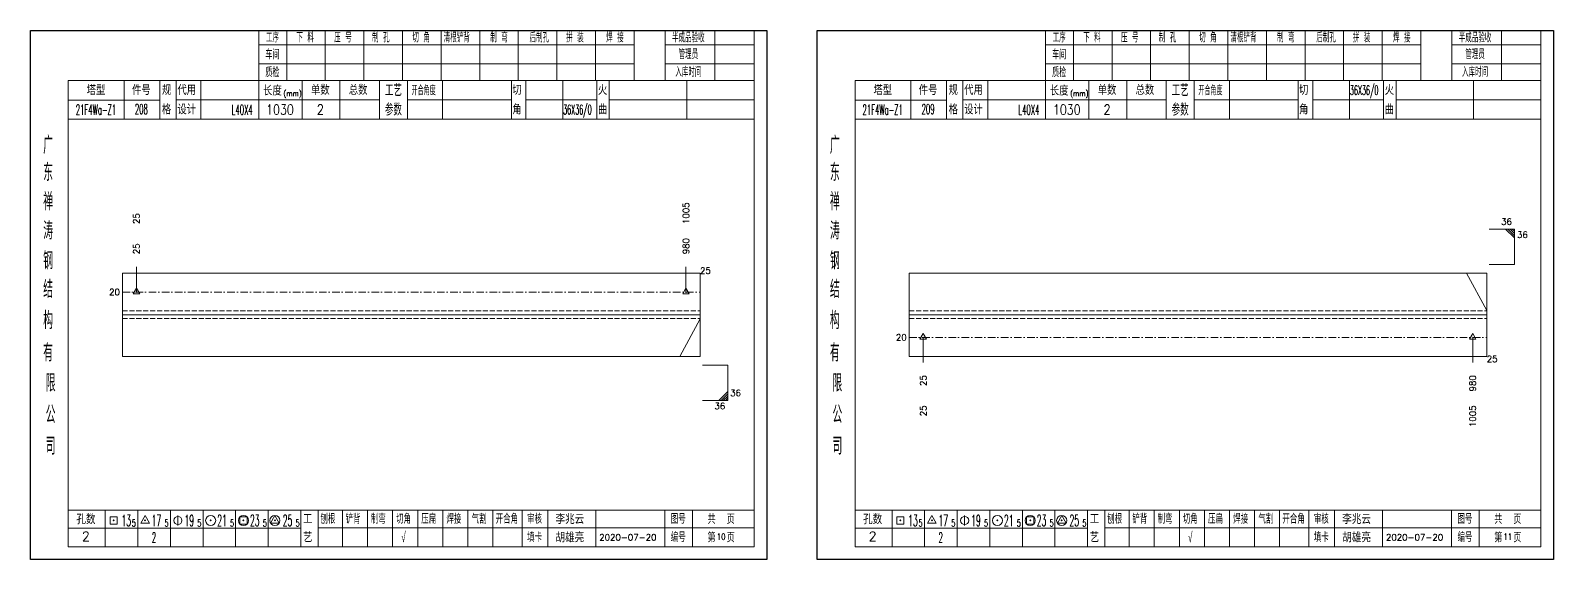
# Model space of a CAD drawing. Extents: x 1310 to 15542, y -76 to 8381.
# Drawn here: x 4326 to 4930, y 5084 to 5294 of the extents above; entities that cross this region are included whole.
import ezdxf
from ezdxf.enums import TextEntityAlignment as Align

# ---------------------------------------------------------------- set-up
doc = ezdxf.new("R2010")
doc.units = 0
doc.header["$MEASUREMENT"] = 0
doc.linetypes.add('一点画线', pattern=[5.2, 3, -1, 0.2, -1])
doc.linetypes.add('虚线', pattern=[2.75, 2, -0.75])
doc.layers.get('0').update_dxf_attribs({"linetype": 'CONTINUOUS', "lineweight": 25})
for name, color, linetype, lineweight in [('1', 7, 'CONTINUOUS', 25), ('4', 7, 'CONTINUOUS', 25), ('5', 7, 'CONTINUOUS', 25)]:
    doc.layers.add(name, color=color, linetype=linetype, lineweight=lineweight)
doc.styles.get("Standard").update_dxf_attribs({"font": 'simplex.shx', "width": 0.7, "height": 3, "bigfont": 'gbhzfs.shx'})

# ---------------------------------------------------------------- blocks, each defined once
blk = doc.blocks.new('孔17.5')
at = {"layer": '5', "color": 7, "linetype": 'Continuous', "lineweight": 13}
for p, q in [((0, 1), (-0.866, -0.5)), ((-0.1, -0.1), (0.1, 0.1)), ((0.1, -0.1), (-0.1, 0.1)), ((0.866, -0.5), (0, 1)), ((-0.866, -0.5), (0.866, -0.5))]:
    blk.add_line(p, q, dxfattribs=at)
blk = doc.blocks.new('CTJGK')
at = {"color": 6, "linetype": 'Continuous'}
for p, q in [((0, 209.97), (292.13, 209.97)), ((0, 0), (0, 209.97)), ((292.13, 209.97), (292.13, 0)), ((292.13, 0), (0, 0))]:
    blk.add_line(p, q, dxfattribs=at)

msp = doc.modelspace()

# ---------------------------------------------------------------- linework, layer by layer
at = {"color": 7, "linetype": 'Continuous', "lineweight": 13}
for p, q in [((4914.352, 5214.854), (4904.352, 5214.854)), ((4910.852, 5214.854), (4914.352, 5211.354)), ((4911.727, 5214.854), (4914.352, 5212.229)), ((4912.602, 5214.854), (4914.352, 5213.104)), ((4913.477, 5214.854), (4914.352, 5213.979)), ((4914.352, 5200.854), (4914.352, 5214.854)), ((4367.653, 5189.854), (4367.653, 5199.854)), ((4585.66, 5189.854), (4585.66, 5199.854)), ((4903.352, 5182.504), (4895.343, 5197.354)), ((4914.352, 5200.854), (4904.352, 5200.854)), ((4591.222, 5179.204), (4583.213, 5164.354)), ((4679.783, 5171.854), (4679.783, 5161.854)), ((4897.79, 5171.854), (4897.79, 5161.854)), ((4602.222, 5160.854), (4592.222, 5160.854)), ((4602.222, 5160.854), (4602.222, 5146.854)), ((4598.722, 5146.854), (4602.222, 5150.354)), ((4599.597, 5146.854), (4602.222, 5149.479)), ((4600.472, 5146.854), (4602.222, 5148.604)), ((4602.222, 5146.854), (4592.222, 5146.854)), ((4601.347, 5146.854), (4602.222, 5147.729))]:
    msp.add_line(p, q, dxfattribs=at)
at = {"color": 7, "linetype": 'Continuous', "lineweight": 18}
for p, q in [((4362.092, 5197.354), (4362.092, 5164.354)), ((4362.092, 5197.354), (4591.222, 5197.354)), ((4591.222, 5197.354), (4591.222, 5164.354)), ((4674.222, 5197.354), (4674.222, 5164.354)), ((4674.222, 5197.354), (4903.352, 5197.354)), ((4903.352, 5197.354), (4903.352, 5164.354)), ((4362.092, 5180.854), (4591.222, 5180.854)), ((4674.222, 5180.854), (4903.352, 5180.854))]:
    msp.add_line(p, q, dxfattribs=at)
at = {"color": 3, "linetype": '一点画线', "lineweight": 13}
for p, q in [((4362.092, 5189.854), (4591.222, 5189.854)), ((4674.222, 5171.854), (4903.352, 5171.854))]:
    msp.add_line(p, q, dxfattribs=at)
at = {"color": 1, "linetype": '虚线', "lineweight": 18}
for p, q in [((4362.092, 5182.354), (4591.222, 5182.354)), ((4362.092, 5179.354), (4591.222, 5179.354)), ((4674.222, 5182.354), (4903.352, 5182.354)), ((4674.222, 5179.354), (4903.352, 5179.354))]:
    msp.add_line(p, q, dxfattribs=at)
at = {"layer": '1', "color": 7, "linetype": 'Continuous', "lineweight": 18}
for p, q in [((4362.092, 5164.354), (4591.222, 5164.354)), ((4674.222, 5164.354), (4903.352, 5164.354))]:
    msp.add_line(p, q, dxfattribs=at)
at = {"layer": '4', "color": 1, "linetype": 'Continuous', "lineweight": 18}
for p, q in [((4325.592, 5293.681), (4325.592, 5083.711)), ((4617.722, 5293.681), (4325.592, 5293.681)), ((4416.222, 5293.681), (4416.222, 5273.841)), ((4427.252, 5293.681), (4427.252, 5273.821)), ((4442.562, 5293.681), (4442.562, 5273.821)), ((4457.882, 5293.681), (4457.882, 5273.821)), ((4473.192, 5293.681), (4473.192, 5273.821)), ((4488.502, 5293.681), (4488.502, 5273.821)), ((4503.812, 5293.681), (4503.812, 5273.821)), ((4519.132, 5293.681), (4519.132, 5273.821)), ((4534.442, 5293.681), (4534.442, 5273.821)), ((4549.752, 5293.681), (4549.752, 5273.821)), ((4565.062, 5293.681), (4565.062, 5273.841)), ((4565.062, 5293.681), (4565.062, 5273.821)), ((4577.342, 5293.681), (4577.342, 5273.821)), ((4597.092, 5293.681), (4597.092, 5273.821)), ((4612.672, 5293.681), (4612.672, 5273.821)), ((4617.722, 5263.881), (4617.722, 5293.681)), ((4637.722, 5293.681), (4637.722, 5083.711)), ((4929.852, 5293.681), (4637.722, 5293.681)), ((4728.352, 5293.681), (4728.352, 5273.841)), ((4739.382, 5293.681), (4739.382, 5273.821)), ((4754.692, 5293.681), (4754.692, 5273.821)), ((4770.012, 5293.681), (4770.012, 5273.821)), ((4785.322, 5293.681), (4785.322, 5273.821)), ((4800.632, 5293.681), (4800.632, 5273.821)), ((4815.942, 5293.681), (4815.942, 5273.821)), ((4831.262, 5293.681), (4831.262, 5273.821)), ((4846.572, 5293.681), (4846.572, 5273.821)), ((4861.882, 5293.681), (4861.882, 5273.821)), ((4877.192, 5293.681), (4877.192, 5273.841)), ((4877.192, 5293.681), (4877.192, 5273.821)), ((4889.472, 5293.681), (4889.472, 5273.821)), ((4909.222, 5293.681), (4909.222, 5273.821)), ((4924.802, 5293.681), (4924.802, 5273.821)), ((4929.852, 5263.881), (4929.852, 5293.681)), ((4565.062, 5287.951), (4416.222, 5287.951)), ((4612.672, 5287.951), (4577.342, 5287.951)), ((4877.192, 5287.951), (4728.352, 5287.951)), ((4924.802, 5287.951), (4889.472, 5287.951)), ((4565.062, 5280.471), (4416.222, 5280.471)), ((4612.672, 5280.471), (4577.342, 5280.471)), ((4877.192, 5280.471), (4728.352, 5280.471)), ((4924.802, 5280.471), (4889.472, 5280.471)), ((4340.602, 5273.821), (4340.602, 5088.761)), ((4612.672, 5273.821), (4340.602, 5273.821)), ((4362.722, 5273.831), (4362.722, 5258.411)), ((4376.872, 5258.411), (4376.872, 5273.821)), ((4383.372, 5258.411), (4383.372, 5273.821)), ((4393.242, 5273.821), (4393.242, 5258.411)), ((4416.222, 5273.841), (4416.222, 5258.411)), ((4433.342, 5273.821), (4433.342, 5258.411)), ((4448.392, 5273.821), (4448.392, 5258.411)), ((4464.092, 5273.821), (4464.092, 5258.411)), ((4475.152, 5273.821), (4475.152, 5258.411)), ((4489.102, 5273.821), (4489.102, 5258.411)), ((4516.402, 5273.821), (4516.402, 5258.411)), ((4522.162, 5273.821), (4522.162, 5258.411)), ((4536.782, 5273.821), (4536.782, 5258.411)), ((4550.242, 5273.821), (4550.242, 5258.411)), ((4555.232, 5273.821), (4555.232, 5258.411)), ((4585.972, 5273.821), (4585.972, 5258.411)), ((4612.672, 5088.761), (4612.672, 5273.821)), ((4652.732, 5273.821), (4652.732, 5088.761)), ((4924.802, 5273.821), (4652.732, 5273.821)), ((4674.852, 5273.831), (4674.852, 5258.411)), ((4689.002, 5258.411), (4689.002, 5273.821)), ((4695.502, 5258.411), (4695.502, 5273.821)), ((4705.372, 5273.821), (4705.372, 5258.411)), ((4728.352, 5273.841), (4728.352, 5258.411)), ((4745.472, 5273.821), (4745.472, 5258.411)), ((4760.522, 5273.821), (4760.522, 5258.411)), ((4776.222, 5273.821), (4776.222, 5258.411)), ((4787.282, 5273.821), (4787.282, 5258.411)), ((4801.232, 5273.821), (4801.232, 5258.411)), ((4828.532, 5273.821), (4828.532, 5258.411)), ((4834.292, 5273.821), (4834.292, 5258.411)), ((4848.912, 5273.821), (4848.912, 5258.411)), ((4862.372, 5273.821), (4862.372, 5258.411)), ((4867.362, 5273.821), (4867.362, 5258.411)), ((4898.102, 5273.821), (4898.102, 5258.411)), ((4924.802, 5088.761), (4924.802, 5273.821)), ((4376.872, 5266.061), (4340.602, 5266.061)), ((4464.092, 5266.111), (4383.372, 5266.111)), ((4475.152, 5266.111), (4516.402, 5266.111)), ((4522.162, 5266.111), (4550.242, 5266.111)), ((4555.232, 5266.111), (4612.852, 5266.111)), ((4617.722, 5083.711), (4617.722, 5263.881)), ((4689.002, 5266.061), (4652.732, 5266.061)), ((4776.222, 5266.111), (4695.502, 5266.111)), ((4787.282, 5266.111), (4828.532, 5266.111)), ((4834.292, 5266.111), (4862.372, 5266.111)), ((4867.362, 5266.111), (4924.982, 5266.111)), ((4929.852, 5083.711), (4929.852, 5263.881)), ((4612.852, 5258.411), (4340.602, 5258.411)), ((4924.982, 5258.411), (4652.732, 5258.411)), ((4340.602, 5103.291), (4612.672, 5103.291)), ((4355.292, 5103.291), (4355.292, 5088.761)), ((4368.222, 5088.761), (4368.222, 5103.291)), ((4381.152, 5103.291), (4381.152, 5088.761)), ((4394.072, 5088.761), (4394.072, 5103.291)), ((4407.002, 5103.291), (4407.002, 5088.761)), ((4419.932, 5088.761), (4419.932, 5103.291)), ((4432.852, 5088.761), (4432.852, 5103.291)), ((4439.722, 5088.761), (4439.722, 5103.291)), ((4449.382, 5088.761), (4449.382, 5103.291)), ((4459.322, 5088.761), (4459.322, 5103.291)), ((4469.262, 5088.761), (4469.262, 5103.291)), ((4479.212, 5088.761), (4479.212, 5103.291)), ((4489.152, 5088.761), (4489.152, 5103.291)), ((4499.092, 5088.761), (4499.092, 5103.291)), ((4509.042, 5088.761), (4509.042, 5103.291)), ((4520.682, 5088.761), (4520.682, 5103.291)), ((4530.832, 5088.761), (4530.832, 5103.291)), ((4549.892, 5088.761), (4549.892, 5103.291)), ((4577.272, 5088.761), (4577.272, 5103.291)), ((4588.232, 5088.761), (4588.232, 5103.291)), ((4652.732, 5103.291), (4924.802, 5103.291)), ((4667.422, 5103.291), (4667.422, 5088.761)), ((4680.352, 5088.761), (4680.352, 5103.291)), ((4693.282, 5103.291), (4693.282, 5088.761)), ((4706.202, 5088.761), (4706.202, 5103.291)), ((4719.132, 5103.291), (4719.132, 5088.761)), ((4732.062, 5088.761), (4732.062, 5103.291)), ((4744.982, 5088.761), (4744.982, 5103.291)), ((4751.852, 5088.761), (4751.852, 5103.291)), ((4761.512, 5088.761), (4761.512, 5103.291)), ((4771.452, 5088.761), (4771.452, 5103.291)), ((4781.392, 5088.761), (4781.392, 5103.291)), ((4791.342, 5088.761), (4791.342, 5103.291)), ((4801.282, 5088.761), (4801.282, 5103.291)), ((4811.222, 5088.761), (4811.222, 5103.291)), ((4821.172, 5088.761), (4821.172, 5103.291)), ((4832.812, 5088.761), (4832.812, 5103.291)), ((4842.962, 5088.761), (4842.962, 5103.291)), ((4862.022, 5088.761), (4862.022, 5103.291)), ((4889.402, 5088.761), (4889.402, 5103.291)), ((4900.362, 5088.761), (4900.362, 5103.291)), ((4432.852, 5096.161), (4340.602, 5096.161)), ((4439.682, 5096.321), (4612.672, 5096.321)), ((4744.982, 5096.161), (4652.732, 5096.161)), ((4751.812, 5096.321), (4924.802, 5096.321)), ((4340.602, 5088.761), (4612.672, 5088.761)), ((4652.732, 5088.761), (4924.802, 5088.761)), ((4325.592, 5083.711), (4617.722, 5083.711)), ((4637.722, 5083.711), (4929.852, 5083.711))]:
    msp.add_line(p, q, dxfattribs=at)
at = {"layer": '4', "color": 7, "linetype": 'Continuous', "lineweight": 13}
for p, q in [((4357.178, 5097.797), (4357.178, 5100.625)), ((4357.178, 5100.625), (4360.006, 5100.625)), ((4360.006, 5100.625), (4360.006, 5097.797)), ((4371.092, 5101.211), (4369.36, 5098.211)), ((4372.824, 5098.211), (4371.092, 5101.211)), ((4384.092, 5101.211), (4384.092, 5097.211)), ((4408.678, 5097.797), (4408.678, 5100.625)), ((4408.678, 5100.625), (4411.506, 5100.625)), ((4411.506, 5100.625), (4411.506, 5097.797)), ((4422.592, 5101.211), (4420.86, 5098.211)), ((4424.324, 5098.211), (4422.592, 5101.211)), ((4669.308, 5097.797), (4669.308, 5100.625)), ((4669.308, 5100.625), (4672.136, 5100.625)), ((4672.136, 5100.625), (4672.136, 5097.797)), ((4683.222, 5101.211), (4681.49, 5098.211)), ((4684.954, 5098.211), (4683.222, 5101.211)), ((4696.222, 5101.211), (4696.222, 5097.211)), ((4720.808, 5097.797), (4720.808, 5100.625)), ((4720.808, 5100.625), (4723.636, 5100.625)), ((4723.636, 5100.625), (4723.636, 5097.797)), ((4734.722, 5101.211), (4732.99, 5098.211)), ((4736.454, 5098.211), (4734.722, 5101.211)), ((4360.006, 5097.797), (4357.178, 5097.797)), ((4358.392, 5099.011), (4358.792, 5099.411)), ((4358.792, 5099.011), (4358.392, 5099.411)), ((4369.36, 5098.211), (4372.824, 5098.211)), ((4370.892, 5099.011), (4371.292, 5099.411)), ((4371.292, 5099.011), (4370.892, 5099.411)), ((4396.892, 5099.011), (4397.292, 5099.411)), ((4397.292, 5099.011), (4396.892, 5099.411)), ((4411.506, 5097.797), (4408.678, 5097.797)), ((4409.892, 5099.011), (4410.292, 5099.411)), ((4410.292, 5099.011), (4409.892, 5099.411)), ((4420.86, 5098.211), (4424.324, 5098.211)), ((4422.392, 5099.011), (4422.792, 5099.411)), ((4422.792, 5099.011), (4422.392, 5099.411)), ((4672.136, 5097.797), (4669.308, 5097.797)), ((4670.522, 5099.011), (4670.922, 5099.411)), ((4670.922, 5099.011), (4670.522, 5099.411)), ((4681.49, 5098.211), (4684.954, 5098.211)), ((4683.022, 5099.011), (4683.422, 5099.411)), ((4683.422, 5099.011), (4683.022, 5099.411)), ((4709.022, 5099.011), (4709.422, 5099.411)), ((4709.422, 5099.011), (4709.022, 5099.411)), ((4723.636, 5097.797), (4720.808, 5097.797)), ((4722.022, 5099.011), (4722.422, 5099.411)), ((4722.422, 5099.011), (4722.022, 5099.411)), ((4732.99, 5098.211), (4736.454, 5098.211)), ((4734.522, 5099.011), (4734.922, 5099.411)), ((4734.922, 5099.011), (4734.522, 5099.411))]:
    msp.add_line(p, q, dxfattribs=at)
for centre, radius in [((4384.092, 5099.211), 1.6), ((4397.092, 5099.211), 2), ((4410.092, 5099.211), 2), ((4422.592, 5099.211), 2), ((4696.222, 5099.211), 1.6), ((4709.222, 5099.211), 2), ((4722.222, 5099.211), 2), ((4734.722, 5099.211), 2)]:
    msp.add_circle(centre, radius, dxfattribs=at)

# ---------------------------------------------------------------- block references
at = {"color": 0, "linetype": 'Continuous'}
for p in [(4325.592, 5083.711), (4637.722, 5083.711)]:
    msp.add_blockref('CTJGK', p, dxfattribs=at)
at = {"color": 8, "linetype": 'Continuous', "lineweight": 9, "xscale": 1.5, "yscale": 1.5, "zscale": 1.5}
for p in [(4367.653, 5189.854), (4585.66, 5189.854)]:
    msp.add_blockref('孔17.5', p, dxfattribs=at)
at = {"layer": '1', "color": 8, "linetype": 'Continuous', "lineweight": 9, "xscale": 1.5, "yscale": 1.5, "zscale": 1.5}
for p in [(4679.783, 5171.854), (4897.79, 5171.854)]:
    msp.add_blockref('孔17.5', p, dxfattribs=at)

# ---------------------------------------------------------------- texts
at = {"color": 7, "linetype": 'Continuous', "lineweight": 13}
for s, p in [('25', (4367.653, 5216.854)), ('1005', (4585.66, 5216.854))]:
    msp.add_text(s, height=2.5, rotation=90, dxfattribs=at).set_placement(p, align=Align.MIDDLE_LEFT)
msp.add_text('36', height=2.5, dxfattribs=at).set_placement((4913.352, 5215.854), align=Align.BOTTOM_RIGHT)
at = {"color": 8, "linetype": 'Continuous', "lineweight": 9}
for s, p in [('25', (4367.653, 5204.854)), ('980', (4585.66, 5204.854))]:
    msp.add_text(s, height=2.5, rotation=90, dxfattribs=at).set_placement(p, align=Align.MIDDLE_LEFT)
at = {"color": 7, "linetype": 'Continuous', "lineweight": 13}
msp.add_text('36', height=2.5, dxfattribs=at).set_placement((4915.352, 5213.854), align=Align.TOP_LEFT)
msp.add_text('25', height=2.5, dxfattribs=at).set_placement((4591.222, 5198.354), align=Align.MIDDLE_LEFT)
for p in [(4361.092, 5189.854), (4673.222, 5171.854)]:
    msp.add_text('20', height=2.5, dxfattribs=at).set_placement(p, align=Align.MIDDLE_RIGHT)
msp.add_text('36', height=2.5, dxfattribs=at).set_placement((4603.222, 5147.854), align=Align.BOTTOM_LEFT)
msp.add_text('36', height=2.5, dxfattribs=at).set_placement((4601.222, 5145.854), align=Align.TOP_RIGHT)
at = {"layer": '1', "color": 7, "linetype": 'Continuous', "lineweight": 13}
msp.add_text('25', height=2.5, dxfattribs=at).set_placement((4903.352, 5163.354), align=Align.MIDDLE_LEFT)
at = {"layer": '1', "color": 8, "linetype": 'Continuous', "lineweight": 9}
for s, p in [('25', (4679.783, 5156.854)), ('980', (4897.79, 5156.854))]:
    msp.add_text(s, height=2.5, rotation=90, dxfattribs=at).set_placement(p, align=Align.MIDDLE_RIGHT)
at = {"layer": '1', "color": 7, "linetype": 'Continuous', "lineweight": 13}
for s, p in [('25', (4679.783, 5144.854)), ('1005', (4897.79, 5144.854))]:
    msp.add_text(s, height=2.5, rotation=90, dxfattribs=at).set_placement(p, align=Align.MIDDLE_RIGHT)
at = {"layer": '4', "color": 1, "linetype": 'Continuous', "lineweight": 25}
for s, height, width, p in [('工序', 3.7, 0.7, (4421.592, 5290.811)), ('下 料', 3.7, 0.7, (4434.592, 5290.811)), ('压 号', 3.7, 0.7, (4449.592, 5290.811)), ('制 孔', 3.7, 0.7, (4464.592, 5290.811)), ('切 角', 3.7, 0.7, (4480.592, 5290.811)), ('清根铲背 ', 3.7, 0.7, (4495.592, 5290.811)), (' 制 弯', 3.7, 0.7, (4510.592, 5290.811)), (' 后制孔', 3.7, 0.7, (4526.592, 5290.811)), ('拼 装', 3.7, 0.7, (4541.592, 5290.811)), (' 焊 接', 3.7, 0.7, (4556.592, 5290.811)), ('半成品验收', 3.7, 0.7, (4586.592, 5290.811)), ('工序', 3.7, 0.7, (4733.722, 5290.811)), ('下 料', 3.7, 0.7, (4746.722, 5290.811)), ('压 号', 3.7, 0.7, (4761.722, 5290.811)), ('制 孔', 3.7, 0.7, (4776.722, 5290.811)), ('切 角', 3.7, 0.7, (4792.722, 5290.811)), ('清根铲背 ', 3.7, 0.7, (4807.722, 5290.811)), (' 制 弯', 3.7, 0.7, (4822.722, 5290.811)), (' 后制孔', 3.7, 0.7, (4838.722, 5290.811)), ('拼 装', 3.7, 0.7, (4853.722, 5290.811)), (' 焊 接', 3.7, 0.7, (4868.722, 5290.811)), ('半成品验收', 3.7, 0.7, (4898.722, 5290.811)), ('车间', 4, 0.7, (4421.592, 5284.211)), ('管理员', 3.7, 0.7, (4586.592, 5284.211)), ('车间', 4, 0.7, (4733.722, 5284.211)), ('管理员', 3.7, 0.7, (4898.722, 5284.211)), ('质检', 4, 0.7, (4421.592, 5277.151)), ('入库时间', 3.7, 0.7, (4586.592, 5277.151)), ('质检', 4, 0.7, (4733.722, 5277.151)), ('入库时间', 3.7, 0.7, (4898.722, 5277.151)), ('(mm)', 2.24, 0.7, (4429.592, 5268.711)), ('工艺', 4.8, 0.7, (4469.592, 5269.971)), ('开合角度', 4, 0.6, (4481.592, 5269.971)), ('(mm)', 2.24, 0.7, (4741.722, 5268.711)), ('工艺', 4.8, 0.7, (4781.722, 5269.971)), ('开合角度', 4, 0.6, (4793.722, 5269.971)), ('36X36/0', 3.8, 0.4, (4854.722, 5269.971)), ('21F4Wa-Z1', 4, 0.5, (4351.592, 5262.231)), ('208', 4, 0.5, (4369.592, 5262.481)), ('L40X4', 4, 0.5, (4409.592, 5262.211)), ('1030', 4, 0.8, (4424.592, 5262.261)), ('2', 4, 0.8, (4440.592, 5262.261)), ('参数', 4.8, 0.7, (4469.592, 5262.261)), ('36X36/0', 3.8, 0.4, (4542.592, 5262.261)), ('21F4Wa-Z1', 4, 0.5, (4663.722, 5262.231)), ('209', 4, 0.5, (4681.722, 5262.481)), ('L40X4', 4, 0.5, (4721.722, 5262.211)), ('1030', 4, 0.8, (4736.722, 5262.261)), ('2', 4, 0.8, (4752.722, 5262.261)), ('参数', 4.8, 0.7, (4781.722, 5262.261)), ('广', 6.96, 0.7, (4332.592, 5248.181)), ('广', 6.96, 0.7, (4644.722, 5248.181)), ('东', 6.96, 0.7, (4332.592, 5237.391)), ('东', 6.96, 0.7, (4644.722, 5237.391)), ('禅', 6.96, 0.7, (4332.592, 5225.801)), ('禅', 6.96, 0.7, (4644.722, 5225.801)), ('涛', 6.96, 0.7, (4332.592, 5214.201)), ('涛', 6.96, 0.7, (4644.722, 5214.201)), ('钢', 6.96, 0.7, (4332.592, 5202.311)), ('钢', 6.96, 0.7, (4644.722, 5202.311)), ('结', 6.96, 0.7, (4332.592, 5191.001)), ('结', 6.96, 0.7, (4644.722, 5191.001)), ('构', 6.96, 0.7, (4332.592, 5178.621)), ('构', 6.96, 0.7, (4644.722, 5178.621)), ('有', 6.96, 0.7, (4332.592, 5165.811)), ('有', 6.96, 0.7, (4644.722, 5165.811)), ('限', 6.96, 0.7, (4333.592, 5153.811)), ('限', 6.96, 0.7, (4645.722, 5153.811)), ('公', 6.96, 0.7, (4333.592, 5141.271)), ('公', 6.96, 0.7, (4645.722, 5141.271)), ('司', 6.96, 0.7, (4333.592, 5128.791)), ('司', 6.96, 0.7, (4645.722, 5128.791)), ('13', 4.47, 0.5, (4363.592, 5099.211)), ('17', 4.47, 0.5, (4375.592, 5099.211)), ('19', 4.47, 0.5, (4388.592, 5099.211)), ('21', 4.47, 0.5, (4401.592, 5099.211)), ('23', 4.47, 0.5, (4414.592, 5099.211)), ('25', 4.47, 0.5, (4427.592, 5099.211)), ('刨根', 3.7, 0.8, (4443.592, 5099.811)), ('铲背', 3.7, 0.8, (4453.592, 5099.811)), ('制弯', 3.7, 0.8, (4463.592, 5099.811)), ('切角', 3.7, 0.8, (4473.592, 5099.811)), ('压扁', 3.7, 0.8, (4483.592, 5099.811)), ('焊接', 3.7, 0.8, (4493.592, 5099.811)), ('气割', 3.7, 0.8, (4503.592, 5099.811)), ('开合角', 3.7, 0.8, (4514.592, 5099.811)), ('审核', 3.7, 0.8, (4525.592, 5099.811)), ('图号', 3.7, 0.8, (4582.592, 5099.811)), ('共  页', 4, 0.8, (4599.592, 5099.811)), ('13', 4.47, 0.5, (4675.722, 5099.211)), ('17', 4.47, 0.5, (4687.722, 5099.211)), ('19', 4.47, 0.5, (4700.722, 5099.211)), ('21', 4.47, 0.5, (4713.722, 5099.211)), ('23', 4.47, 0.5, (4726.722, 5099.211)), ('25', 4.47, 0.5, (4739.722, 5099.211)), ('刨根', 3.7, 0.8, (4755.722, 5099.811)), ('铲背', 3.7, 0.8, (4765.722, 5099.811)), ('制弯', 3.7, 0.8, (4775.722, 5099.811)), ('切角', 3.7, 0.8, (4785.722, 5099.811)), ('压扁', 3.7, 0.8, (4795.722, 5099.811)), ('焊接', 3.7, 0.8, (4805.722, 5099.811)), ('气割', 3.7, 0.8, (4815.722, 5099.811)), ('开合角', 3.7, 0.8, (4826.722, 5099.811)), ('审核', 3.7, 0.8, (4837.722, 5099.811)), ('图号', 3.7, 0.8, (4894.722, 5099.811)), ('共  页', 4, 0.8, (4911.722, 5099.811)), ('5', 2.68, 0.6, (4366.592, 5098.211)), ('2', 4, 0.5, (4374.592, 5092.461)), ('5', 2.68, 0.6, (4379.592, 5098.211)), ('5', 2.68, 0.6, (4392.592, 5098.211)), ('5', 2.68, 0.6, (4405.592, 5098.211)), ('5', 2.68, 0.6, (4418.592, 5098.211)), ('5', 2.68, 0.6, (4431.592, 5098.211)), ('√', 4, 0.6, (4473.592, 5092.541)), ('填卡', 3.7, 0.8, (4525.592, 5092.541)), ('编号', 3.7, 0.8, (4582.592, 5092.541)), ('第  页', 4, 0.8, (4599.592, 5092.541)), ('5', 2.68, 0.6, (4678.722, 5098.211)), ('2', 4, 0.5, (4686.722, 5092.461)), ('5', 2.68, 0.6, (4691.722, 5098.211)), ('5', 2.68, 0.6, (4704.722, 5098.211)), ('5', 2.68, 0.6, (4717.722, 5098.211)), ('5', 2.68, 0.6, (4730.722, 5098.211)), ('5', 2.68, 0.6, (4743.722, 5098.211)), ('√', 4, 0.6, (4785.722, 5092.541)), ('填卡', 3.7, 0.8, (4837.722, 5092.541)), ('编号', 3.7, 0.8, (4894.722, 5092.541)), ('第  页', 4, 0.8, (4911.722, 5092.541))]:
    msp.add_text(s, height=height, dxfattribs=dict(at, width=width)).set_placement(p, align=Align.MIDDLE_CENTER)
for s, height, p in [('塔型', 3.7, (4351.592, 5269.941)), ('件号', 3.7, (4369.592, 5269.941)), ('规', 3.7, (4379.592, 5269.971)), ('代用', 3.7, (4387.592, 5269.971)), ('长度', 3.7, (4421.592, 5269.711)), ('单数', 3.7, (4440.592, 5269.971)), ('总数', 3.7, (4455.592, 5269.971)), ('切', 3.7, (4518.592, 5269.971)), ('火', 3.7, (4552.592, 5269.971)), ('塔型', 3.7, (4663.722, 5269.941)), ('件号', 3.7, (4681.722, 5269.941)), ('规', 3.7, (4691.722, 5269.971)), ('代用', 3.7, (4699.722, 5269.971)), ('长度', 3.7, (4733.722, 5269.711)), ('单数', 3.7, (4752.722, 5269.971)), ('总数', 3.7, (4767.722, 5269.971)), ('切', 3.7, (4830.722, 5269.971)), ('火', 3.7, (4864.722, 5269.971)), ('格', 3.7, (4379.592, 5262.261)), ('设计', 3.7, (4387.592, 5262.261)), ('角', 3.7, (4518.592, 5262.261)), ('曲', 3.7, (4552.592, 5262.261)), ('格', 3.7, (4691.722, 5262.261)), ('设计', 3.7, (4699.722, 5262.261)), ('角', 3.7, (4830.722, 5262.261)), ('曲', 3.7, (4864.722, 5262.261)), ('孔数', 4, (4347.592, 5099.731)), ('工', 3.7, (4435.592, 5099.811)), ('李兆云', 4, (4539.592, 5099.811)), ('孔数', 4, (4659.722, 5099.731)), ('工', 3.7, (4747.722, 5099.811)), ('李兆云', 4, (4851.722, 5099.811)), ('2', 3.7, (4347.592, 5092.901)), ('艺', 3.7, (4435.592, 5092.461)), ('胡雄亮', 4, (4539.592, 5092.541)), ('2', 3.7, (4659.722, 5092.901)), ('艺', 3.7, (4747.722, 5092.461)), ('胡雄亮', 4, (4851.722, 5092.541)), ('2020-07-20', 2.5, (4562.592, 5092.541)), ('2020-07-20', 2.5, (4874.722, 5092.541))]:
    msp.add_text(s, height=height, dxfattribs=at).set_placement(p, align=Align.MIDDLE_CENTER)
at = {"layer": '4', "color": 6, "linetype": 'Continuous', "lineweight": 25, "width": 0.8}
for s, p in [('10', (4599.617, 5092.769)), ('11', (4911.747, 5092.769))]:
    msp.add_text(s, height=2.5, dxfattribs=at).set_placement(p, align=Align.MIDDLE_CENTER)

doc.saveas('drawing.dxf')
